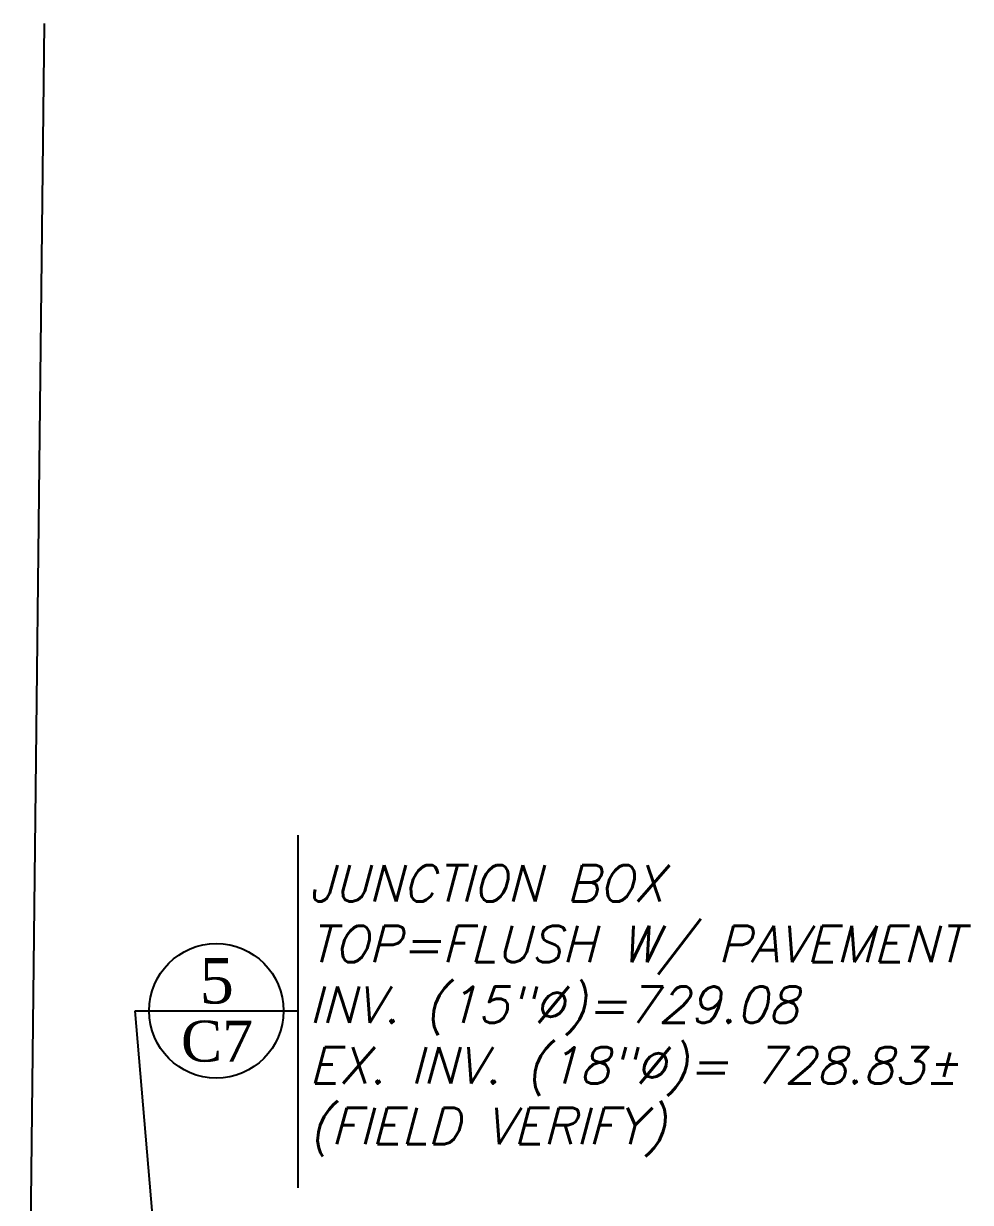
# Model space of a CAD drawing. Header units: feet. Extents: x 2168824 to 2169426, y 1509567 to 1510102.
# Drawn here: x 2169121 to 2169179.6, y 1509974.5 to 1510047.3 of the extents above; entities that cross this region are included whole.
import ezdxf
from ezdxf.enums import TextEntityAlignment as Align

# ---------------------------------------------------------------- set-up
doc = ezdxf.new("R2010")
doc.units = ezdxf.units.FT
doc.header["$LTSCALE"] = 30
doc.header["$MEASUREMENT"] = 0
doc.layers.add('1_DRTXT', color=1, linetype='Continuous')
doc.layers.add('4_BNDLINE', color=3, linetype='Continuous')
doc.styles.add('ROMANS15', font='romans.shx', dxfattribs={"oblique": 14.999978})
doc.styles.add('ROMANTIC', font='romantic.ttf', dxfattribs={"oblique": 15})
doc.dimstyles.new('1_SCALE', dxfattribs={"dimscale": 30, "dimtxt": 0.08, "dimasz": 0.08, "dimexe": 0.05, "dimexo": 0.05, "dimgap": 0.02, "dimtad": 1, "dimdec": 0, "dimzin": 0, "dimdsep": 46, "dimtxsty": 'ROMANS15', "dimcen": 0.09, "dimclrd": 256, "dimclre": 256, "dimclrt": 256, "dimaunit": 1, "dimazin": 0, "dimtfac": 1, "dimtdec": 0, "dimtmove": 2, "dimatfit": 0, "dimfxl": 0, "dimtolj": 1, "dimtzin": 0, "dimlwd": -1, "dimlwe": -1, "dimarcsym": 0})

msp = doc.modelspace()

# ---------------------------------------------------------------- linework, layer by layer
at = {"layer": '1_DRTXT'}
msp.add_line((2169137.982, 1509997.163), (2169137.982, 1509975.35), dxfattribs=at)
msp.add_circle((2169132.94, 1509986.303), 4.158, dxfattribs=at)
at = {"layer": '4_BNDLINE'}
msp.add_line((2169122.295, 1510047.342), (2169121.019, 1509934.178), dxfattribs=at)

# ---------------------------------------------------------------- texts
at = {"layer": '1_DRTXT', "style": 'ROMANTIC'}
for s, height, p in [('5', 2.812, (2169132.969, 1509985.915)), ('C7', 2.5312, (2169132.987, 1509982.407))]:
    msp.add_text(s, height=height, rotation=359.99996, dxfattribs=at).set_placement(p, align=Align.BOTTOM_CENTER)
at = {"layer": '1_DRTXT', "insert": (2169138.666, 1509986.303), "char_height": 2.25001, "attachment_point": 4, "style": 'ROMANS15'}
msp.add_mtext('JUNCTION BOX \\PTOP=FLUSH W/ PAVEMENT\\PINV. (15"%%C)=729.08\\PEX. INV. (18"%%C)= 728.83± \\P(FIELD VERIFY)', dxfattribs=at)

# ---------------------------------------------------------------- leaders
at = {"layer": '1_DRTXT'}
msp.add_leader([(2169137.481, 1509873.361), (2169127.926, 1509986.303), (2169137.982, 1509986.303)], dimstyle='1_SCALE', dxfattribs=at)

doc.saveas('drawing.dxf')
